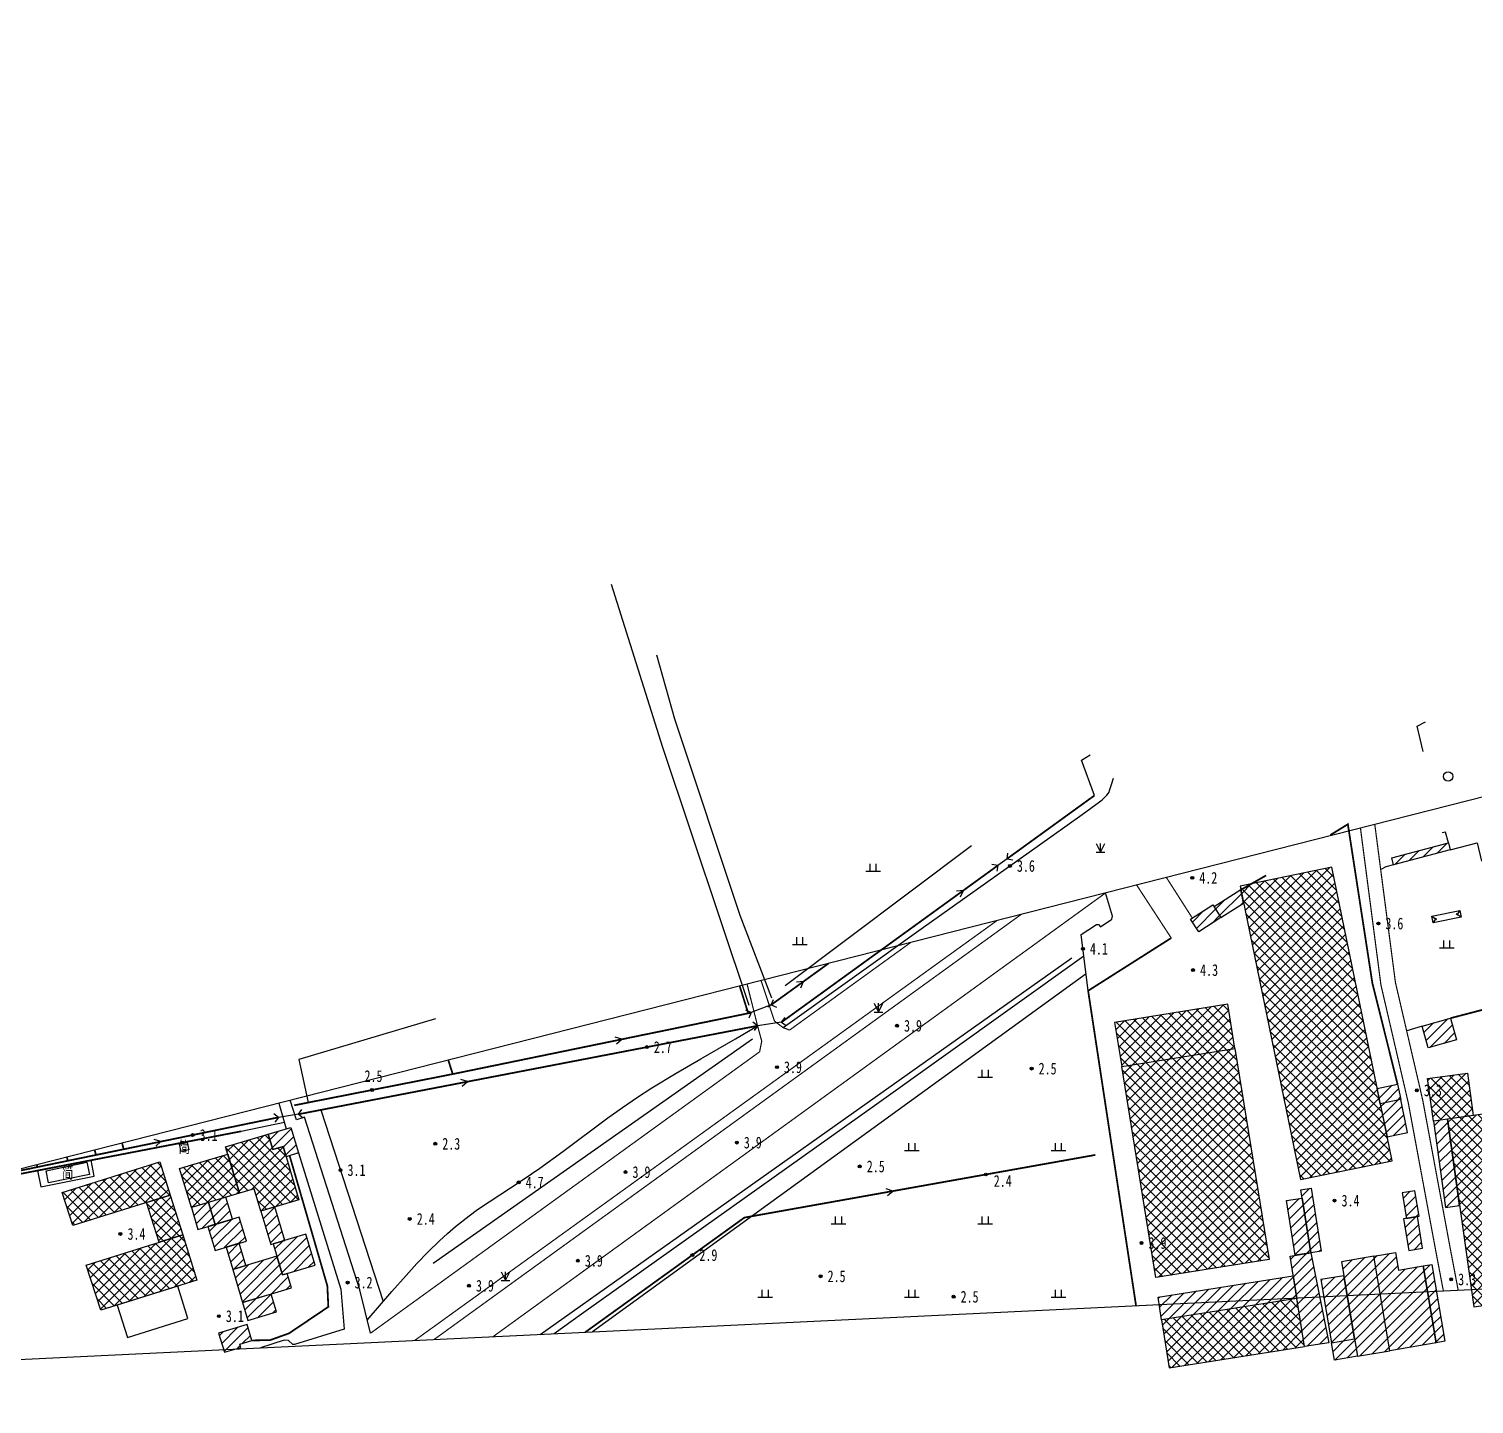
# Model space of a CAD drawing. Header units: metres. Extents: x 494039 to 619385, y 3351420 to 3402703.
# Drawn here: x 536138.1 to 536631.1, y 3373601.2 to 3374070.2 of the extents above; entities that cross this region are included whole.
import ezdxf
from ezdxf.enums import TextEntityAlignment as Align

# ---------------------------------------------------------------- set-up
doc = ezdxf.new("R2010")
doc.units = ezdxf.units.M
for name, pattern in [('2180', [0]), ('2430', [0]), ('2450', [0]), ('4440', [0]), ('8521', [0]), ('8522', [0]), ('9376', [0]), ('9610', [0]), ('X32', [0])]:
    doc.linetypes.add(name, pattern=pattern)
for name, color, linetype in [('220200', 130, 'Continuous'), ('220900', 130, '2180'), ('261301', 141, 'Continuous'), ('310300', 8, 'Continuous'), ('310500', 8, 'Continuous'), ('310600', 8, 'Continuous'), ('311000', 8, 'Continuous'), ('380201', 8, '2430'), ('380202', 8, '2450'), ('380402', 8, 'Continuous'), ('420500', 8, 'Continuous'), ('430600', 8, '4440'), ('720100', 8, 'Continuous'), ('760201', 8, '8521'), ('760202', 8, '8522'), ('810100', 8, '9610'), ('810302', 8, 'Continuous'), ('810501', 8, 'Continuous'), ('810510', 8, 'Continuous'), ('820200', 8, 'Continuous'), ('范围线', 8, 'Continuous')]:
    doc.layers.add(name, color=color, linetype=linetype)
pattern_1 = [(45, (0, 0), (-1.767766953, 1.767766953), []), (135, (0, 0), (-1.767766953, -1.767766953), [])]
pattern_2 = [(45, (0, 0), (-1.767766953, 1.767766953), [])]

# ---------------------------------------------------------------- blocks, each defined once
blk = doc.blocks.new('gu')
at = {"flags": 128}
for points in [[(3.75, 0), (-3.75, 0)], [(2.71, -0.6), (3.75, 0), (3.75, 0), (2.71, 0.6)]]:
    blk.add_lwpolyline(points, dxfattribs=at)
blk = doc.blocks.new('p_point')
for radius in [0.25, 0.2, 0.15, 0.1, 0.05]:
    blk.add_circle((0, 0), radius)
blk.add_point((0, 0))
blk = doc.blocks.new('vm')
at = {"linetype": 'Continuous'}
for p, q in [((1.25, 0), (-1.25, 0)), ((-0.5, 0), (-0.5, 1.3)), ((0.5, 1.3), (0.5, 0))]:
    blk.add_line(p, q, dxfattribs=at)
blk = doc.blocks.new('v1')
blk.add_circle((0, 0), 0.8)
blk = doc.blocks.new('gc124')
for p, q in [((-0.75, 1.5), (0, 0)), ((-0.75, 0), (0.75, 0)), ((0, 0), (0, 1.5)), ((0, 0), (0.75, 1.5))]:
    blk.add_line(p, q)
blk = doc.blocks.new('1-3&1-4')
at = {"layer": '310300', "linetype": 'Continuous'}
h = blk.add_hatch(dxfattribs=at)
h.set_pattern_fill('ANSI31', color=8, scale=20, style=0)
h.set_pattern_definition(pattern_2)
h.paths.add_polyline_path([(536622.3435, 3373792.5707), (536622.9619, 3373790.2101), (536603.6702, 3373785.1565), (536603.0518, 3373787.5172)])
h = blk.add_hatch(dxfattribs=at)
h.set_pattern_fill('ANSI31', color=8, scale=20, style=0)
h.set_pattern_definition(pattern_2)
h.paths.add_polyline_path([(536544.757, 3373767.1265), (536552.509, 3373772.1008), (536551.5837, 3373776.6087), (536542.4381, 3373770.7402)])
h = blk.add_hatch(dxfattribs=at)
h.set_pattern_fill('ANSI31', color=8, scale=20, style=0)
h.set_pattern_definition(pattern_2)
h.paths.add_polyline_path([(536541.962, 3373771.4822), (536544.757, 3373767.1265), (536537.1642, 3373762.2545), (536534.3693, 3373766.6102)])
h = blk.add_hatch(dxfattribs=at)
h.set_pattern_fill('ANSI31', color=8, scale=20, style=0)
h.set_pattern_definition(pattern_2)
h.paths.add_polyline_path([(536623.0675, 3373732.8185), (536625.1378, 3373725.3807), (536615.483, 3373722.6933), (536613.4128, 3373730.1311)])
h = blk.add_hatch(dxfattribs=at)
h.set_pattern_fill('ANSI31', color=8, scale=20, style=0)
h.set_pattern_definition(pattern_2)
h.paths.add_polyline_path([(536598.0641, 3373708.8472), (536605.012, 3373710.2733), (536606.0787, 3373705.0763), (536599.1308, 3373703.6501)])
h = blk.add_hatch(dxfattribs=at)
h.set_pattern_fill('ANSI31', color=8, scale=20, style=0)
h.set_pattern_definition(pattern_2)
h.paths.add_polyline_path([(536601.4499, 3373692.3524), (536608.3978, 3373693.7786), (536606.0787, 3373705.0763), (536599.1308, 3373703.6501)])
h = blk.add_hatch(dxfattribs=at)
h.set_pattern_fill('ANSI31', color=8, scale=20, style=0)
h.set_pattern_definition(pattern_2)
h.paths.add_polyline_path([(536219.7829, 3373693.2594), (536227.4935, 3373695.5643), (536230.0982, 3373686.851), (536225.8535, 3373685.5821), (536224.8215, 3373689.0346), (536221.3555, 3373687.9985)])
h = blk.add_hatch(dxfattribs=at)
h.set_pattern_fill('ANSI31', color=8, scale=20, style=0)
h.set_pattern_definition(pattern_2)
h.paths.add_polyline_path([(536621.4133, 3373668.2566), (536626.1491, 3373668.9194), (536622.0226, 3373698.4043), (536617.2868, 3373697.7415)])
h = blk.add_hatch(dxfattribs=at)
h.set_pattern_fill('ANSI31', color=8, scale=20, style=0)
h.set_pattern_definition(pattern_2)
h.paths.add_polyline_path([(536572.0083, 3373674.2926), (536575.5298, 3373674.843), (536578.8918, 3373653.3337), (536575.3703, 3373652.7832)])
h = blk.add_hatch(dxfattribs=at)
h.set_pattern_fill('ANSI31', color=8, scale=20, style=0)
h.set_pattern_definition(pattern_2)
h.paths.add_polyline_path([(536195.7844, 3373660.7562), (536201.6345, 3373662.5049), (536199.3987, 3373669.9843), (536193.5485, 3373668.2355)])
h = blk.add_hatch(dxfattribs=at)
h.set_pattern_fill('ANSI31', color=8, scale=20, style=0)
h.set_pattern_definition(pattern_2)
h.paths.add_polyline_path([(536201.6345, 3373662.5049), (536207.5751, 3373664.2808), (536205.3393, 3373671.7602), (536199.3987, 3373669.9843)])
h = blk.add_hatch(dxfattribs=at)
h.set_pattern_fill('ANSI31', color=8, scale=20, style=0)
h.set_pattern_definition(pattern_2)
h.paths.add_polyline_path([(536570.0442, 3373651.9507), (536567.1284, 3373670.6054), (536572.4545, 3373671.4379), (536575.3703, 3373652.7832)])
h = blk.add_hatch(dxfattribs=at)
h.set_pattern_fill('ANSI31', color=8, scale=20, style=0)
h.set_pattern_definition(pattern_2)
h.paths.add_polyline_path([(536608.0045, 3373664.5446), (536612.3475, 3373665.2643), (536610.9077, 3373673.9531), (536606.5646, 3373673.2334)])
h = blk.add_hatch(dxfattribs=at)
h.set_pattern_fill('ANSI31', color=8, scale=20, style=0)
h.set_pattern_definition(pattern_2)
h.paths.add_polyline_path([(536199.2219, 3373661.7837), (536201.6574, 3373653.6363), (536212.3223, 3373656.8243), (536209.8868, 3373664.9718)])
h = blk.add_hatch(dxfattribs=at)
h.set_pattern_fill('ANSI31', color=8, scale=20, style=0)
h.set_pattern_definition(pattern_2)
h.paths.add_polyline_path([(536220.6647, 3373655.6197), (536225.4328, 3373657.045), (536222.0263, 3373668.4407), (536217.2582, 3373667.0154)])
h = blk.add_hatch(dxfattribs=at)
h.set_pattern_fill('ANSI31', color=8, scale=20, style=0)
h.set_pattern_definition(pattern_2)
h.paths.add_polyline_path([(536607.0107, 3373664.3799), (536608.8056, 3373653.5483), (536613.5694, 3373654.3377), (536611.7745, 3373665.1693)])
h = blk.add_hatch(dxfattribs=at)
h.set_pattern_fill('ANSI31', color=8, scale=20, style=0)
h.set_pattern_definition(pattern_2)
h.paths.add_polyline_path([(536205.3679, 3373654.7454), (536207.6537, 3373647.099), (536212.0956, 3373648.4269), (536209.8098, 3373656.0733)])
h = blk.add_hatch(dxfattribs=at)
h.set_pattern_fill('ANSI31', color=8, scale=20, style=0)
h.set_pattern_definition(pattern_2)
h.paths.add_polyline_path([(536224.6298, 3373645.2379), (536235.7669, 3373648.5671), (536232.5928, 3373659.1854), (536221.4557, 3373655.8562)])
h = blk.add_hatch(dxfattribs=at)
h.set_pattern_fill('ANSI31', color=8, scale=20, style=0)
h.set_pattern_definition(pattern_2)
h.paths.add_polyline_path([(536207.6537, 3373647.099), (536211.0267, 3373635.8155), (536227.7548, 3373640.816), (536226.285, 3373645.7327), (536224.6298, 3373645.2379), (536222.7265, 3373651.6048)])
h = blk.add_hatch(dxfattribs=at)
h.set_pattern_fill('ANSI31', color=8, scale=20, style=0)
h.set_pattern_definition(pattern_2)
h.paths.add_polyline_path([(536568.396, 3373651.6931), (536575.3703, 3373652.7832), (536581.5962, 3373622.1104), (536573.2245, 3373620.8018)])
h = blk.add_hatch(dxfattribs=at)
h.set_pattern_fill('ANSI31', color=8, scale=20, style=0)
h.set_pattern_definition(pattern_2)
h.paths.add_polyline_path([(536591.329, 3373617.5388), (536602.4097, 3373619.4209), (536596.9354, 3373651.6505), (536585.8547, 3373649.7684)])
h = blk.add_hatch(dxfattribs=at)
h.set_pattern_fill('ANSI31', color=8, scale=20, style=0)
h.set_pattern_definition(pattern_2)
h.paths.add_polyline_path([(536596.9354, 3373651.6505), (536604.2518, 3373652.8932), (536605.2759, 3373646.8643), (536613.7621, 3373648.3057), (536618.2124, 3373622.105), (536602.4097, 3373619.4209)])
h = blk.add_hatch(dxfattribs=at)
h.set_pattern_fill('ANSI31', color=8, scale=20, style=0)
h.set_pattern_definition(pattern_2)
h.paths.add_polyline_path([(536524.4987, 3373629.9943), (536523.2905, 3373637.7237), (536569.4517, 3373644.939), (536570.6598, 3373637.2096)])
h = blk.add_hatch(dxfattribs=at)
h.set_pattern_fill('ANSI31', color=8, scale=20, style=0)
h.set_pattern_definition(pattern_2)
h.paths.add_polyline_path([(536586.6648, 3373644.9992), (536578.8184, 3373643.6665), (536582.4743, 3373622.1425), (536590.3207, 3373623.4752)])
h = blk.add_hatch(dxfattribs=at)
h.set_pattern_fill('ANSI31', color=8, scale=20, style=0)
h.set_pattern_definition(pattern_2)
h.paths.add_polyline_path([(536613.7621, 3373648.3057), (536616.7115, 3373648.8066), (536621.1618, 3373622.606), (536618.2124, 3373622.105)])
h = blk.add_hatch(dxfattribs=at)
h.set_pattern_fill('ANSI31', color=8, scale=20, style=0)
h.set_pattern_definition(pattern_2)
h.paths.add_polyline_path([(536211.0267, 3373635.8155), (536212.8411, 3373629.7459), (536222.5895, 3373632.66), (536220.7751, 3373638.7296)])
h = blk.add_hatch(dxfattribs=at)
h.set_pattern_fill('ANSI31', color=8, scale=20, style=0)
h.set_pattern_definition(pattern_2)
h.paths.add_polyline_path([(536202.8614, 3373625.429), (536204.8188, 3373618.881), (536210.4058, 3373620.5512), (536210.071, 3373621.6713), (536214.1991, 3373622.9053), (536212.5766, 3373628.3332)])
h = blk.add_hatch(dxfattribs=at)
h.set_pattern_fill('ANSI31', color=8, scale=20, style=0)
h.set_pattern_definition(pattern_2)
h.paths.add_polyline_path([(536591.329, 3373617.5388), (536583.4827, 3373616.2061), (536582.4743, 3373622.1425), (536590.3207, 3373623.4752)])
at = {"layer": '310500', "linetype": 'Continuous'}
h = blk.add_hatch(dxfattribs=at)
h.set_pattern_fill('ANSI37', color=8, scale=20, style=0)
h.set_pattern_definition(pattern_1)
h.paths.add_polyline_path([(536582.5787, 3373784.2882), (536551.3242, 3373777.8727), (536571.8719, 3373677.7698), (536603.1263, 3373684.1853)])
h = blk.add_hatch(dxfattribs=at)
h.set_pattern_fill('ANSI37', color=8, scale=20, style=0)
h.set_pattern_definition(pattern_1)
h.paths.add_polyline_path([(536549.5367, 3373722.5233), (536547.1094, 3373737.5579), (536508.4826, 3373731.3216), (536510.91, 3373716.287)])
h = blk.add_hatch(dxfattribs=at)
h.set_pattern_fill('ANSI37', color=8, scale=20, style=0)
h.set_pattern_definition(pattern_1)
h.paths.add_polyline_path([(536561.1545, 3373650.5646), (536522.5278, 3373644.3283), (536510.91, 3373716.287), (536549.5367, 3373722.5233)])
h = blk.add_hatch(dxfattribs=at)
h.set_pattern_fill('ANSI37', color=8, scale=20, style=0)
h.set_pattern_definition(pattern_1)
h.paths.add_polyline_path([(536617.2868, 3373697.7415), (536615.2602, 3373712.2222), (536628.8268, 3373714.1209), (536630.8534, 3373699.6402)])
h = blk.add_hatch(dxfattribs=at)
h.set_pattern_fill('ANSI37', color=8, scale=20, style=0)
h.set_pattern_definition(pattern_1)
h.paths.add_polyline_path([(536630.9772, 3373634.4213), (536646.3951, 3373636.5791), (536647.6492, 3373627.6186), (536671.0077, 3373630.8876), (536660.799, 3373703.8311), (536622.0226, 3373698.4043)])
h = blk.add_hatch(dxfattribs=at)
h.set_pattern_fill('ANSI37', color=8, scale=20, style=0)
h.set_pattern_definition(pattern_1)
h.paths.add_polyline_path([(536205.218, 3373688.9054), (536219.7829, 3373693.2594), (536221.3555, 3373687.9985), (536224.8215, 3373689.0346), (536230.2433, 3373670.8971), (536217.2582, 3373667.0154), (536214.9784, 3373674.6416), (536209.9327, 3373673.1333)])
h = blk.add_hatch(dxfattribs=at)
h.set_pattern_fill('ANSI37', color=8, scale=20, style=0)
h.set_pattern_definition(pattern_1)
h.paths.add_polyline_path([(536205.9393, 3373686.4923), (536209.9327, 3373673.1333), (536193.5485, 3373668.2355), (536189.5551, 3373681.5945)])
h = blk.add_hatch(dxfattribs=at)
h.set_pattern_fill('ANSI37', color=8, scale=20, style=0)
h.set_pattern_definition(pattern_1)
h.paths.add_polyline_path([(536153.172, 3373662.0725), (536149.4551, 3373673.3692), (536182.7837, 3373683.8304), (536186.3449, 3373672.4849)])
h = blk.add_hatch(dxfattribs=at)
h.set_pattern_fill('ANSI37', color=8, scale=20, style=0)
h.set_pattern_definition(pattern_1)
h.paths.add_polyline_path([(536182.5435, 3373656.3922), (536178.2862, 3373669.9554), (536186.3449, 3373672.4849), (536190.6021, 3373658.9216)])
h = blk.add_hatch(dxfattribs=at)
h.set_pattern_fill('ANSI37', color=8, scale=20, style=0)
h.set_pattern_definition(pattern_1)
h.paths.add_polyline_path([(536190.6021, 3373658.9216), (536195.4514, 3373643.4723), (536162.6769, 3373633.185), (536157.6155, 3373648.5677)])
h = blk.add_hatch(dxfattribs=at)
h.set_pattern_fill('ANSI37', color=8, scale=20, style=0)
h.set_pattern_definition(pattern_1)
h.paths.add_polyline_path([(536573.2245, 3373620.8018), (536570.6598, 3373637.2096), (536524.4987, 3373629.9943), (536527.0633, 3373613.5865)])
at = {"layer": '220200', "color": 141, "linetype": 'Continuous', "const_width": 0.6, "flags": 128}
for points in [[(536471.8024, 3373787.179), (536501.6043, 3373808.7657)], [(536394.89, 3373731.4682), (536468.6307, 3373784.8816)], [(536410.9458, 3373751.5253), (536391.356, 3373737.3723)], [(536384.5654, 3373734.6999), (536282.7099, 3373713.7519), (536228.6225, 3373703.0966)], [(536386.6777, 3373730.2205), (536230.0464, 3373700.0507)], [(536223.2507, 3373698.9965), (536123.0828, 3373678.3439)], [(536501.907, 3373686.1783), (536382.2019, 3373664.8071), (536327.8554, 3373625.676)]]:
    blk.add_lwpolyline(points, dxfattribs=at)
for points, elevation in [([(536380.5782, 3373743.8051), (536383.5067, 3373734.4822)], 1.6887), ([(536281.1805, 3373718.5359), (536282.7099, 3373713.7519)], 1.6887), ([(536169.9185, 3373690.2506), (536170.4669, 3373688.1135)], 2.0046), ([(536151.0693, 3373685.4587), (536151.3783, 3373684.1778)], 2.0046), ([(536160.5481, 3373687.8684), (536161.0339, 3373686.1686)], 2.0046), ([(536140.8347, 3373682.8568), (536141.0717, 3373682.0528)], 2.0046)]:
    blk.add_lwpolyline(points, dxfattribs=dict(at, elevation=elevation))
at = {"layer": '220900', "color": 141, "linetype": 'Continuous'}
for p, q in [((536471.8024, 3373787.179), (536472.1181, 3373789.1539)), ((536468.6307, 3373784.8816), (536466.6558, 3373785.1973)), ((536468.6307, 3373784.8816), (536468.315, 3373782.9067)), ((536471.8024, 3373787.179), (536473.7773, 3373786.8633)), ((536391.356, 3373737.3723), (536392.1541, 3373739.2062)), ((536384.5654, 3373734.6999), (536382.7315, 3373735.498)), ((536384.5654, 3373734.6999), (536383.7673, 3373732.866)), ((536391.356, 3373737.3723), (536393.1899, 3373736.5742)), ((536386.6777, 3373730.2205), (536385.0671, 3373731.4062)), ((536386.6777, 3373730.2205), (536385.492, 3373728.6099)), ((536394.89, 3373731.4682), (536396.0757, 3373733.0788)), ((536394.89, 3373731.4682), (536396.5006, 3373730.2825)), ((536223.2507, 3373698.9965), (536221.6364, 3373700.1772)), ((536223.2507, 3373698.9965), (536222.07, 3373697.3822)), ((536230.0464, 3373700.0507), (536231.2271, 3373701.665)), ((536230.0464, 3373700.0507), (536231.6607, 3373698.87))]:
    blk.add_line(p, q, dxfattribs=at)
at = {"layer": '220900', "color": 141, "linetype": '2180', "flags": 128}
for points, elevation in [([(536471.8024, 3373787.179), (536468.6307, 3373784.8816)], 2.2539), ([(536394.89, 3373731.4682), (536386.6777, 3373730.2205)], 3.271), ([(536230.0464, 3373700.0507), (536223.2507, 3373698.9965)], 2.7452)]:
    blk.add_lwpolyline(points, dxfattribs=dict(at, elevation=elevation))
blk.add_lwpolyline([(536391.356, 3373737.3723), (536384.5654, 3373734.6999)], dxfattribs=at)
at = {"layer": '310300', "color": 8, "linetype": 'Continuous', "flags": 128}
for points in [[(536622.3435, 3373792.5707), (536622.9619, 3373790.2101), (536603.6702, 3373785.1565), (536603.0518, 3373787.5172)], [(536572.0083, 3373674.2926), (536575.5298, 3373674.843), (536578.8918, 3373653.3337), (536575.3703, 3373652.7832)]]:
    blk.add_lwpolyline(points, close=True, dxfattribs=at)
for points, elevation in [([(536544.757, 3373767.1265), (536552.509, 3373772.1008), (536551.5837, 3373776.6087), (536542.4381, 3373770.7402)], 6.415), ([(536541.962, 3373771.4822), (536544.757, 3373767.1265), (536537.1642, 3373762.2545), (536534.3693, 3373766.6102)], 7.3777), ([(536623.0675, 3373732.8185), (536625.1378, 3373725.3807), (536615.483, 3373722.6933), (536613.4128, 3373730.1311)], 6.3244), ([(536598.0641, 3373708.8472), (536605.012, 3373710.2733), (536606.0787, 3373705.0763), (536599.1308, 3373703.6501)], 7.8795), ([(536601.4499, 3373692.3524), (536608.3978, 3373693.7786), (536606.0787, 3373705.0763), (536599.1308, 3373703.6501)], 10.6936), ([(536219.7829, 3373693.2594), (536227.4935, 3373695.5643), (536230.0982, 3373686.851), (536225.8535, 3373685.5821), (536224.8215, 3373689.0346), (536221.3555, 3373687.9985)], 6.3976), ([(536621.4133, 3373668.2566), (536626.1491, 3373668.9194), (536622.0226, 3373698.4043), (536617.2868, 3373697.7415)], 5.82), ([(536195.7844, 3373660.7562), (536201.6345, 3373662.5049), (536199.3987, 3373669.9843), (536193.5485, 3373668.2355)], 6.2125), ([(536201.6345, 3373662.5049), (536207.5751, 3373664.2808), (536205.3393, 3373671.7602), (536199.3987, 3373669.9843)], 6.842), ([(536570.0442, 3373651.9507), (536567.1284, 3373670.6054), (536572.4545, 3373671.4379), (536575.3703, 3373652.7832)], 7.1679), ([(536608.0045, 3373664.5446), (536612.3475, 3373665.2643), (536610.9077, 3373673.9531), (536606.5646, 3373673.2334)], 6.4274), ([(536199.2219, 3373661.7837), (536201.6574, 3373653.6363), (536212.3223, 3373656.8243), (536209.8868, 3373664.9718)], 6.842), ([(536220.6647, 3373655.6197), (536225.4328, 3373657.045), (536222.0263, 3373668.4407), (536217.2582, 3373667.0154)], 6.3976), ([(536607.0107, 3373664.3799), (536608.8056, 3373653.5483), (536613.5694, 3373654.3377), (536611.7745, 3373665.1693)], 5.8053), ([(536205.3679, 3373654.7454), (536207.6537, 3373647.099), (536212.0956, 3373648.4269), (536209.8098, 3373656.0733)], 6.842), ([(536224.6298, 3373645.2379), (536235.7669, 3373648.5671), (536232.5928, 3373659.1854), (536221.4557, 3373655.8562)], 8.4959), ([(536207.6537, 3373647.099), (536211.0267, 3373635.8155), (536227.7548, 3373640.816), (536226.285, 3373645.7327), (536224.6298, 3373645.2379), (536222.7265, 3373651.6048)], 7.1135), ([(536568.396, 3373651.6931), (536575.3703, 3373652.7832), (536581.5962, 3373622.1104), (536573.2245, 3373620.8018)], 11.2558), ([(536591.329, 3373617.5388), (536602.4097, 3373619.4209), (536596.9354, 3373651.6505), (536585.8547, 3373649.7684)], 8.0566), ([(536596.9354, 3373651.6505), (536604.2518, 3373652.8932), (536605.2759, 3373646.8643), (536613.7621, 3373648.3057), (536618.2124, 3373622.105), (536602.4097, 3373619.4209)], 9.2711), ([(536524.4987, 3373629.9943), (536523.2905, 3373637.7237), (536569.4517, 3373644.939), (536570.6598, 3373637.2096)], 9.0341), ([(536586.6648, 3373644.9992), (536578.8184, 3373643.6665), (536582.4743, 3373622.1425), (536590.3207, 3373623.4752)], 6.7532), ([(536613.7621, 3373648.3057), (536616.7115, 3373648.8066), (536621.1618, 3373622.606), (536618.2124, 3373622.105)], 5.8942), ([(536211.0267, 3373635.8155), (536212.8411, 3373629.7459), (536222.5895, 3373632.66), (536220.7751, 3373638.7296)], 7.1135), ([(536202.8614, 3373625.429), (536204.8188, 3373618.881), (536210.4058, 3373620.5512), (536210.071, 3373621.6713), (536214.1991, 3373622.9053), (536212.5766, 3373628.3332)], 7.1135), ([(536591.329, 3373617.5388), (536583.4827, 3373616.2061), (536582.4743, 3373622.1425), (536590.3207, 3373623.4752)], 5.1536)]:
    blk.add_lwpolyline(points, close=True, dxfattribs=dict(at, elevation=elevation))
at = {"layer": '310500', "color": 8, "linetype": 'Continuous', "flags": 128}
for points, elevation in [([(536582.5787, 3373784.2882), (536551.3242, 3373777.8727), (536571.8719, 3373677.7698), (536603.1263, 3373684.1853)], 24.695), ([(536549.5367, 3373722.5233), (536547.1094, 3373737.5579), (536508.4826, 3373731.3216), (536510.91, 3373716.287)], 23.3669), ([(536561.1545, 3373650.5646), (536522.5278, 3373644.3283), (536510.91, 3373716.287), (536549.5367, 3373722.5233)], 18.6472), ([(536617.2868, 3373697.7415), (536615.2602, 3373712.2222), (536628.8268, 3373714.1209), (536630.8534, 3373699.6402)], 13.7299), ([(536630.9772, 3373634.4213), (536646.3951, 3373636.5791), (536647.6492, 3373627.6186), (536671.0077, 3373630.8876), (536660.799, 3373703.8311), (536622.0226, 3373698.4043)], 28.6002), ([(536205.218, 3373688.9054), (536219.7829, 3373693.2594), (536221.3555, 3373687.9985), (536224.8215, 3373689.0346), (536230.2433, 3373670.8971), (536217.2582, 3373667.0154), (536214.9784, 3373674.6416), (536209.9327, 3373673.1333)], 12.285), ([(536205.9393, 3373686.4923), (536209.9327, 3373673.1333), (536193.5485, 3373668.2355), (536189.5551, 3373681.5945)], 12.285), ([(536153.172, 3373662.0725), (536149.4551, 3373673.3692), (536182.7837, 3373683.8304), (536186.3449, 3373672.4849)], 28.4142), ([(536182.5435, 3373656.3922), (536178.2862, 3373669.9554), (536186.3449, 3373672.4849), (536190.6021, 3373658.9216)], 29.5991), ([(536190.6021, 3373658.9216), (536195.4514, 3373643.4723), (536162.6769, 3373633.185), (536157.6155, 3373648.5677)], 29.2535), ([(536573.2245, 3373620.8018), (536570.6598, 3373637.2096), (536524.4987, 3373629.9943), (536527.0633, 3373613.5865)], 23.0157)]:
    blk.add_lwpolyline(points, close=True, dxfattribs=dict(at, elevation=elevation))
at = {"layer": '310600', "color": 8, "linetype": 'Continuous'}
for p, q in [((536626.6857, 3373767.311), (536625.0109, 3373768.4042)), ((536626.2062, 3373769.5928), (536625.113, 3373767.918)), ((536616.6645, 3373767.588), (536618.3393, 3373766.4948)), ((536617.144, 3373765.3062), (536618.2372, 3373766.981))]:
    blk.add_line(p, q, dxfattribs=at)
at = {"layer": '310600', "color": 8, "linetype": 'Continuous', "elevation": 4.4204, "flags": 128}
blk.add_lwpolyline([(536626.2062, 3373769.5928), (536626.6857, 3373767.311), (536617.144, 3373765.3062), (536616.6645, 3373767.588)], close=True, dxfattribs=at)
at = {"layer": '311000', "color": 8, "linetype": 'Continuous', "elevation": 5.3979, "flags": 128}
for points in [[(536192.1667, 3373690.4074), (536192.7286, 3373687.9421), (536190.0957, 3373687.342), (536189.5339, 3373689.8074)], [(536157.8853, 3373683.6731), (536158.7526, 3373679.487), (536144.8546, 3373676.6077), (536143.9873, 3373680.7938)]]:
    blk.add_lwpolyline(points, close=True, dxfattribs=at)
at = {"layer": '380201', "color": 8, "linetype": '2430', "const_width": 0.6, "flags": 128}
for points, elevation in [([(536605.012, 3373710.2733), (536596.4109, 3373744.7986), (536588.0573, 3373798.962), (536582.0856, 3373795.2857)], 6.415), ([(536560.1603, 3373781.4987), (536551.5837, 3373776.6087)], 6.415), ([(536527.803, 3373760.1623), (536499.4548, 3373742.1697), (536515.8051, 3373634.727)], 6.415), ([(536649.2156, 3373739.6322), (536623.0675, 3373732.8185)], 4.7463), ([(536214.1991, 3373622.9053), (536220.458, 3373623.0376), (536226.8604, 3373625.3289), (536240.2776, 3373634.3712), (536239.9359, 3373641.5286), (536227.0566, 3373685.9418)], 5.6358)]:
    blk.add_lwpolyline(points, dxfattribs=dict(at, elevation=elevation))
blk.add_lwpolyline([(536119.5995, 3373677.4583), (536120.983, 3373676.9739), (536210.57, 3373694.2432)], dxfattribs=at)
at = {"layer": '380202', "color": 8, "linetype": '2450', "flags": 128}
for points, elevation in [([(536498.7307, 3373747.9529), (536330.3677, 3373625.797)], 5.1108), ([(536141.0592, 3373680.8439), (536142.202, 3373675.2774), (536160.4227, 3373678.8855), (536159.3169, 3373684.3634)], 5.3211)]:
    blk.add_lwpolyline(points, dxfattribs=dict(at, elevation=elevation))
at = {"layer": '380402', "color": 8, "linetype": 'X32', "elevation": 11.322, "flags": 128}
blk.add_lwpolyline([(536168.2646, 3373634.9388), (536171.7298, 3373623.8991), (536192.3555, 3373630.3731), (536188.8903, 3373641.4129)], close=True, dxfattribs=at)
at = {"layer": '420500', "color": 8, "linetype": 'Continuous', "const_width": 0.4, "flags": 128}
for points in [[(536620.6383, 3373639.7754), (536617.9833, 3373653.741), (536608.6683, 3373703.9231), (536599.3337, 3373744.1545), (536592.3493, 3373797.6422)], [(536597.2422, 3373798.8861), (536604.2724, 3373745.0477), (536613.5766, 3373704.9476), (536622.9099, 3373654.6665), (536625.6946, 3373640.0189)], [(536516.0057, 3373778.2339), (536527.803, 3373760.1623)], [(536534.9797, 3373767.0019), (536526.1458, 3373780.8118)], [(536397.6211, 3373728.7586), (536438.9464, 3373758.6437)], [(536383.1141, 3373744.4498), (536386.6777, 3373730.2205), (536388.1088, 3373724.9817), (536387.3875, 3373721.358)], [(536397.6211, 3373728.7586), (536395.4029, 3373729.5963), (536392.4574, 3373731.8354), (536387.8875, 3373745.6633)], [(536254.6404, 3373625.3598), (536387.3875, 3373721.358)]]:
    blk.add_lwpolyline(points, dxfattribs=at)
at = {"layer": '420500', "color": 8, "linetype": 'Continuous', "const_width": 0.4, "elevation": 3.9473, "flags": 128}
for points in [[(536505.4134, 3373775.5411), (536296.4055, 3373624.1615)], [(536276.2955, 3373623.1931), (536476.625, 3373768.2224)], [(536468.3919, 3373766.1294), (536269.6963, 3373622.8753)]]:
    blk.add_lwpolyline(points, dxfattribs=at)
at = {"layer": '430600', "color": 8, "linetype": '4440', "flags": 128}
for points in [[(536254.6404, 3373625.3598), (536251.0061, 3373640.1716), (536232.1146, 3373699.0348), (536229.4549, 3373698.1534), (536227.2809, 3373704.8334)], [(536230.0982, 3373686.851), (536244.5569, 3373640.3849), (536245.6434, 3373626.7235), (536228.7609, 3373621.4989), (536228.119, 3373621.4845), (536226.6822, 3373622.8599), (536225.2382, 3373622.9733), (536217.1838, 3373620.3465)]]:
    blk.add_lwpolyline(points, dxfattribs=at)
at = {"layer": '430600', "color": 8, "linetype": '4440', "elevation": 2.8612, "flags": 128}
blk.add_lwpolyline([(536223.3873, 3373703.8436), (536225.9186, 3373695.0935)], dxfattribs=at)
at = {"layer": '760201', "color": 8, "linetype": '8521', "flags": 128}
for points in [[(536395.4029, 3373729.5963), (536441.7055, 3373762.7543), (536487.2167, 3373794.9782), (536497.4459, 3373802.3317), (536503.302, 3373806.6262), (536504.1931, 3373807.3004), (536505.1826, 3373808.1399), (536505.8524, 3373808.8414), (536506.3053, 3373809.4518), (536506.5848, 3373809.9447), (536506.7969, 3373810.4436), (536507.3721, 3373812.5021), (536508.0796, 3373814.6591)], [(536497.9735, 3373754.001), (536426.6154, 3373702.9388), (536352.9812, 3373650.6653), (536326.682, 3373631.9145), (536317.3203, 3373625.1687)], [(536253.5556, 3373629.7811), (536261.9268, 3373639.5733), (536266.7835, 3373645.0823), (536270.4934, 3373649.1342), (536274.2868, 3373653.0874), (536278.1929, 3373656.9073), (536280.8772, 3373659.3588), (536283.6412, 3373661.7161), (536288.315, 3373665.4151), (536291.1897, 3373667.5131), (536295.1082, 3373670.2106), (536306.0975, 3373677.3937), (536309.5737, 3373679.712), (536312.4516, 3373681.6991), (536320.2377, 3373687.329), (536335.6284, 3373698.7961), (536340.5797, 3373702.3567), (536345.6913, 3373705.8591), (536350.5893, 3373709.0199), (536358.8943, 3373714.0792), (536367.3021, 3373718.9874), (536379.1197, 3373725.79), (536386.6777, 3373730.2205)], [(536237.7426, 3373701.5331), (536258.9862, 3373636.1566)]]:
    blk.add_lwpolyline(points, dxfattribs=at)
at = {"layer": '760202', "color": 8, "linetype": '8522', "flags": 128}
blk.add_lwpolyline([(536499.4548, 3373742.1697), (536497.0562, 3373761.3272), (536502.3546, 3373764.8114), (536502.9724, 3373764.7427), (536503.6963, 3373763.918), (536507.52, 3373766.58), (536507.8005, 3373767.6218), (536505.4134, 3373775.5411)], dxfattribs=at)
at = {"layer": '760202', "color": 8, "linetype": '8522', "elevation": 3.5144, "flags": 128}
blk.add_lwpolyline([(536210.57, 3373694.2432), (536225.2787, 3373697.3054)], dxfattribs=at)
at = {"layer": '810100', "color": 8, "linetype": '9610', "flags": 128}
for points, elevation in [([(536613.7236, 3373823.7831), (536611.6417, 3373832.4173), (536614.5564, 3373833.8449)], 3.6245), ([(536501.6043, 3373808.7657), (536497.2151, 3373820.8568), (536500.1863, 3373822.6863)], 2.0055), ([(536622.3435, 3373792.5707), (536621.3782, 3373796.2712), (536620.2786, 3373795.9902)], 3.6245), ([(536622.9619, 3373790.2101), (536632.1177, 3373792.655), (536633.6862, 3373786.3261)], 3.6245), ([(536603.6702, 3373785.1565), (536600.9811, 3373784.3844), (536599.2547, 3373783.474)], 3.3899)]:
    blk.add_lwpolyline(points, dxfattribs=dict(at, elevation=elevation))
for points in [[(536276.8742, 3373732.6185), (536230.2252, 3373718.7127), (536233.405, 3373704.0388)], [(536613.4128, 3373730.1311), (536608.1207, 3373728.4618)]]:
    blk.add_lwpolyline(points, dxfattribs=at)
at = {"layer": '810510', "color": 8, "linetype": '9376', "flags": 128}
for points, elevation in [([(536383.8129, 3373737.1822), (536354.3759, 3373825.1033), (536336.864, 3373880.748)], 2.6822), ([(536391.5587, 3373739.6843), (536380.7901, 3373767.7864), (536358.4886, 3373834.7865), (536352.3136, 3373856.6379)], 2.6822), ([(536312.5528, 3373624.9391), (536493.9167, 3373753.376)], 4.694)]:
    blk.add_lwpolyline(points, dxfattribs=dict(at, elevation=elevation))
for points in [[(536396.1192, 3373743.9385), (536459.6931, 3373791.7413)], [(536385.0144, 3373725.717), (536276.0217, 3373649.1776)]]:
    blk.add_lwpolyline(points, dxfattribs=at)
at = {"layer": '范围线', "color": 8}
blk.add_lwpolyline([(535819.6419, 3373601.2022), (537627.1126, 3373688.2437), (538787.7298, 3373876.5354), (540484.0612, 3374633.6129), (539516.8326, 3374541.113), (537774.5038, 3374098.173), (535819.6419, 3373601.2022)], dxfattribs=at)
at = {"layer": '261301', "color": 141, "linetype": 'Continuous', "xscale": 2, "yscale": 2}
for p, rotation in [((536450.8748, 3373772.0203, 2.606), 35.91872417675131), ((536396.3091, 3373740.9508, 2.6043), 35.84423966338429), ((536333.0755, 3373724.1103, 1.6887), 11.6195840852531), ((536280.4186, 3373709.7533, 2.9395), 10.90338684133957), ((536175.8222, 3373689.2177, 2.3019), 11.64823197500964), ((536425.4689, 3373672.5317, 1.5092), 10.12416423996164)]:
    blk.add_blockref('gu', p, dxfattribs=dict(at, rotation=rotation))
at = {"layer": '720100', "color": 8, "linetype": 'Continuous', "xscale": 2, "yscale": 2, "zscale": 2}
for p in [(536472.7674, 3373784.743, 3.5696), (536534.9775, 3373780.6853, 4.2106), (536598.4507, 3373765.1089, 3.5992), (536497.6615, 3373756.4926, 4.1341), (536535.2522, 3373749.2367, 4.3192), (536434.2589, 3373730.2463, 3.9372), (536348.9158, 3373722.947, 2.6556), (536393.2918, 3373716.1026, 3.8502), (536480.1695, 3373715.6434, 2.465), (536255.1861, 3373708.3297, 2.5208), (536611.5913, 3373708.207, 3.266), (536193.9873, 3373692.963, 3.1249), (536276.7449, 3373689.9813, 2.3099), (536379.6089, 3373690.403, 3.9421), (536244.4121, 3373681.008, 3.0542), (536341.6334, 3373680.332, 3.8522), (536421.5508, 3373682.2723, 2.5033), (536464.5646, 3373679.5115, 2.3681), (536305.2008, 3373676.814, 4.7373), (536583.4925, 3373670.6061, 3.4103), (536268.0535, 3373664.359, 2.3881), (536169.3586, 3373659.2541, 3.3682), (536517.6585, 3373656.1448, 3.8521), (536325.3887, 3373650.0864, 3.8666), (536364.4559, 3373652.0295, 2.8642), (536408.1835, 3373644.813, 2.4659), (536246.8287, 3373642.6585, 3.2105), (536288.2373, 3373641.5756, 3.9264), (536623.2835, 3373643.7538, 3.2616), (536453.5547, 3373637.8279, 2.5409), (536202.9214, 3373631.1965, 3.1158)]:
    blk.add_blockref('p_point', p, dxfattribs=at)
at = {"layer": '810302', "color": 8, "linetype": 'Continuous', "xscale": 2, "yscale": 2}
for p in [(536426.0755, 3373782.8329), (536401.0755, 3373757.8329), (536621.7765, 3373756.7273, 3.7194), (536464.3024, 3373712.5468), (536439.3024, 3373687.5468), (536489.3024, 3373687.5468), (536414.3024, 3373662.5468), (536464.3024, 3373662.5468), (536389.3024, 3373637.5468), (536439.3024, 3373637.5468), (536489.3024, 3373637.5468)]:
    blk.add_blockref('vm', p, dxfattribs=at)
at = {"layer": '810501', "color": 8, "linetype": 'Continuous', "xscale": 2, "yscale": 2}
blk.add_blockref('v1', (536622.2397, 3373815.2899, 3.6477), dxfattribs=at)
at = {"layer": '820200', "color": 8, "linetype": 'Continuous', "xscale": 2, "yscale": 2}
for p in [(536503.6722, 3373789.4058, 3.8102), (536427.9688, 3373734.8991, 4.1157), (536300.7148, 3373643.3322, 4.8112)]:
    blk.add_blockref('gc124', p, dxfattribs=at)
at = {"color": 8, "width": 0.75}
for p in [(536191.1312, 3373688.8747, 5.3979), (536151.3699, 3373680.1404, 5.3979)]:
    blk.add_text('简', height=4, dxfattribs=at).set_placement(p, align=Align.MIDDLE_CENTER)
at = {"layer": '720100', "color": 8, "width": 0.75}
for s, p in [('3.6', (536475.1674, 3373784.743, 3.5696)), ('4.2', (536537.3775, 3373780.6853, 4.2106)), ('3.6', (536600.8507, 3373765.1089, 3.5992)), ('4.1', (536500.0615, 3373756.4926, 4.1341)), ('4.3', (536537.6522, 3373749.2367, 4.3192)), ('3.9', (536436.6589, 3373730.2463, 3.9372)), ('2.7', (536351.3158, 3373722.947, 2.6556)), ('2.5', (536252.6106, 3373713.0724, 2.5208)), ('3.9', (536395.6918, 3373716.1026, 3.8502)), ('2.5', (536482.5695, 3373715.6434, 2.465)), ('3.3', (536613.9913, 3373708.207, 3.266)), ('3.1', (536196.3873, 3373692.963, 3.1249)), ('2.3', (536279.1449, 3373689.9813, 2.3099)), ('3.9', (536382.0089, 3373690.403, 3.9421)), ('2.5', (536423.9508, 3373682.2723, 2.5033)), ('3.1', (536246.8121, 3373681.008, 3.0542)), ('3.9', (536344.0334, 3373680.332, 3.8522)), ('2.4', (536467.2661, 3373677.3031, 2.3681)), ('4.7', (536307.6008, 3373676.814, 4.7373)), ('3.4', (536585.8925, 3373670.6061, 3.4103)), ('2.4', (536270.4535, 3373664.359, 2.3881)), ('3.4', (536171.7586, 3373659.2541, 3.3682)), ('3.9', (536520.0585, 3373656.1448, 3.8521)), ('3.9', (536327.7887, 3373650.0864, 3.8666)), ('2.9', (536366.8559, 3373652.0295, 2.8642)), ('2.5', (536410.5835, 3373644.813, 2.4659)), ('3.3', (536625.6835, 3373643.7538, 3.2616)), ('3.2', (536249.2287, 3373642.6585, 3.2105)), ('3.9', (536290.6373, 3373641.5756, 3.9264)), ('2.5', (536455.9547, 3373637.8279, 2.5409)), ('3.1', (536205.3214, 3373631.1965, 3.1158))]:
    blk.add_text(s, height=4, dxfattribs=at).set_placement(p, align=Align.MIDDLE_LEFT)

msp = doc.modelspace()

# ---------------------------------------------------------------- block references
msp.add_blockref('1-3&1-4', (0, 0))

doc.saveas('drawing.dxf')
